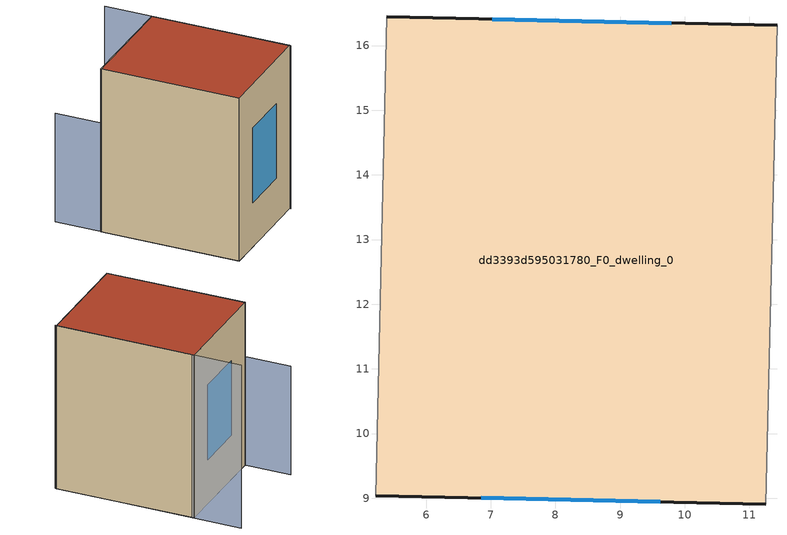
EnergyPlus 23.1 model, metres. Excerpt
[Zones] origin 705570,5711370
dd3393d595031780_F0_dwelling_0
 floor ground (EU_floor_Construction): 11.26,8.91 11.43,16.31 5.39,16.44 5.22,9.04 z0
 wall outside (EU_wall_Construction): 11.26,8.91 5.22,9.04 / 5.39,16.44 11.43,16.31 z0:9
 wall adiabatic (EU_wall_Construction): 11.43,16.31 11.26,8.91 / 5.22,9.04 5.39,16.44 z0:9
 window (EU_Window_Construction): 9.62,8.94 6.85,9.01 / 7.02,16.41 9.8,16.35 z2.43:6.57
 roof outside (EU_roof_Construction): 11.43,16.31 11.26,8.91 5.22,9.04 5.39,16.44 z9
shading: 11.23,8.85 11.5,18.85 z0:9; 5.47,18.91 5.23,9.03 z0:6
[Building]
EU S2 Campaign: North Axis=0; Terrain=City; Solar Distribution=FullExterior
[Site:Location]
London: Latitude=51.5; Longitude=-0.5; Time Zone=0; Elevation=25
[SizingPeriod:WeatherFileDays]
AnnualSizingPeriod: Begin Month=1; Begin Day of Month=1; End Month=12; End Day of Month=31; Day of Week for Start Day=Monday; Use Weather File Daylight Saving Period=No; Use Weather File Rain and Snow Indicators=No
[MATERIAL]
EU_InternalMass_Material: Roughness=MediumRough; Thickness=0.1; Conductivity=1; Density=1800; Specific Heat=900; Thermal Absorptance=0.9; Solar Absorptance=0.7; Visible Absorptance=0.7
[MATERIAL:NOMASS] Roughness=MediumRough; Thermal Absorptance=0.9; Solar Absorptance=0.7; Visible Absorptance=0.7
Name | Thermal Resistance
EU_wall_NoMass | 0.727863
EU_roof_NoMass | 0.773354
EU_floor_NoMass | 1.79329
[WINDOWMATERIAL:SIMPLEGLAZINGSYSTEM]
EU_Window_SimpleGlazing: UFactor=2.58614; Solar Heat Gain Coefficient=0.76; Visible Transmittance=0.76
[CONSTRUCTION]
EU_wall_Construction: EU_wall_NoMass
EU_roof_Construction: EU_roof_NoMass
EU_floor_Construction: EU_floor_NoMass
EU_InternalMass_Construction: EU_InternalMass_Material
EU_Window_Construction: EU_Window_SimpleGlazing
[ZONE]
dd3393d595031780_F0_dwelling_0: Type=1; Multiplier=1; Ceiling Height=autocalculate; Volume=402.313; Floor Area=autocalculate; Part of Total Floor Area=Yes
[INTERNALMASS]
dd3393d595031780_F0_dwelling_0_EU_InternalMass: Construction=EU_InternalMass_Construction; Zone or ZoneList=dd3393d595031780_F0_dwelling_0; Surface Area=44.7015
[OTHEREQUIPMENT]
EU_Step8_InternalGain_dd3393d595031780_F0_dwelling_0_f000: Fuel Type=Electricity; Zone or ZoneList or Space or SpaceList=dd3393d595031780_F0_dwelling_0; Schedule=EU_Step8_GainSchedule_dd3393d595031780_F0_dwelling_0_f000; Design Level Calculation Method=Watts/Area; Power per Zone Floor Area=1; Fraction Latent=0; Fraction Radiant=0; Fraction Lost=0; Carbon Dioxide Generation Rate=0; EndUse Subcategory=EU_Step8_InternalGains
[ZONEVENTILATION:DESIGNFLOWRATE]
EU_ConstantAir_dd3393d595031780_F0_dwelling_0: Zone or ZoneList or Space or SpaceList=dd3393d595031780_F0_dwelling_0; Schedule=EU_AlwaysOn; Design Flow Rate Calculation Method=AirChanges/Hour; Air Changes per Hour=0.484901; Ventilation Type=Natural; Fan Pressure Rise=0; Fan Total Efficiency=1; Constant Term Coefficient=1; Temperature Term Coefficient=0; Velocity Term Coefficient=0; Velocity Squared Term Coefficient=0; Minimum Indoor Temperature=-100; Maximum Indoor Temperature=100; Delta Temperature=-100; Minimum Outdoor Temperature=-100; Maximum Outdoor Temperature=100; Maximum Wind Speed=40
[HVACTEMPLATE:THERMOSTAT]
EU_HeatOnly_dd3393d595031780_F0_dwelling_0: Constant Heating Setpoint=20; Constant Cooling Setpoint=50
[HVACTEMPLATE:ZONE:IDEALLOADSAIRSYSTEM]
dd3393d595031780_F0_dwelling_0: Template Thermostat=EU_HeatOnly_dd3393d595031780_F0_dwelling_0; System Availability Schedule=EU_AlwaysOn; Maximum Heating Supply Air Temperature=50; Minimum Cooling Supply Air Temperature=13; Maximum Heating Supply Air Humidity Ratio=0.0156; Minimum Cooling Supply Air Humidity Ratio=0.0077; Heating Limit=NoLimit; Cooling Limit=NoLimit; Heating Availability Schedule=EU_AlwaysOn; Cooling Availability Schedule=EU_CoolingOff; Dehumidification Control Type=ConstantSensibleHeatRatio; Cooling Sensible Heat Ratio=0.7; Dehumidification Setpoint=60; Humidification Control Type=None; Humidification Setpoint=30; Outdoor Air Method=None; Outdoor Air Flow Rate per Person=0.00944; Outdoor Air Flow Rate per Zone Floor Area=0; Outdoor Air Flow Rate per Zone=0; Demand Controlled Ventilation Type=None; Outdoor Air Economizer Type=NoEconomizer; Heat Recovery Type=None; Sensible Heat Recovery Effectiveness=0.7; Latent Heat Recovery Effectiveness=0.65
[SIZING:ZONE]
dd3393d595031780_F0_dwelling_0: Zone Cooling Design Supply Air Temperature Input Method=SupplyAirTemperature; Zone Cooling Design Supply Air Temperature=13; Zone Heating Design Supply Air Temperature Input Method=SupplyAirTemperature; Zone Heating Design Supply Air Temperature=50; Zone Cooling Design Supply Air Humidity Ratio=0.008; Zone Heating Design Supply Air Humidity Ratio=0.008; Cooling Design Air Flow Method=DesignDay; Cooling Design Air Flow Rate=0; Cooling Minimum Air Flow per Zone Floor Area=0.000762; Cooling Minimum Air Flow=0; Cooling Minimum Air Flow Fraction=0.2; Heating Design Air Flow Method=DesignDay; Heating Design Air Flow Rate=0; Heating Maximum Air Flow per Zone Floor Area=0.002032; Heating Maximum Air Flow=0.141576; Heating Maximum Air Flow Fraction=0.3; Account for Dedicated Outdoor Air System=No; Dedicated Outdoor Air System Control Strategy=NeutralSupplyAir; Dedicated Outdoor Air Low Setpoint Temperature for Design=autosize; Dedicated Outdoor Air High Setpoint Temperature for Design=autosize; Zone Load Sizing Method=Sensible Load Only No Latent Load; Zone Latent Cooling Design Supply Air Humidity Ratio Input Method=HumidityRatioDifference; Zone Cooling Design Supply Air Humidity Ratio Difference=0.005; Zone Latent Heating Design Supply Air Humidity Ratio Input Method=HumidityRatioDifference; Zone Humidification Design Supply Air Humidity Ratio Difference=0.005
[SCHEDULE:CONSTANT]
Name | Hourly Value
EU_AlwaysOn | 1
EU_CoolingOff | 0
[SCHEDULE:FILE]
EU_Step8_GainSchedule_dd3393d595031780_F0_dwelling_0_f000: File=../../schedules/dd3393d595031780/dd3393d595031780_F0_dwelling_0_f000_gain.csv; Column Number=1; Rows to Skip at Top=0; Number of Hours of Data=8760; Column Separator=Comma; Interpolate to Timestep=No; Minutes per Item=60; Adjust Schedule for Daylight Savings=Yes
